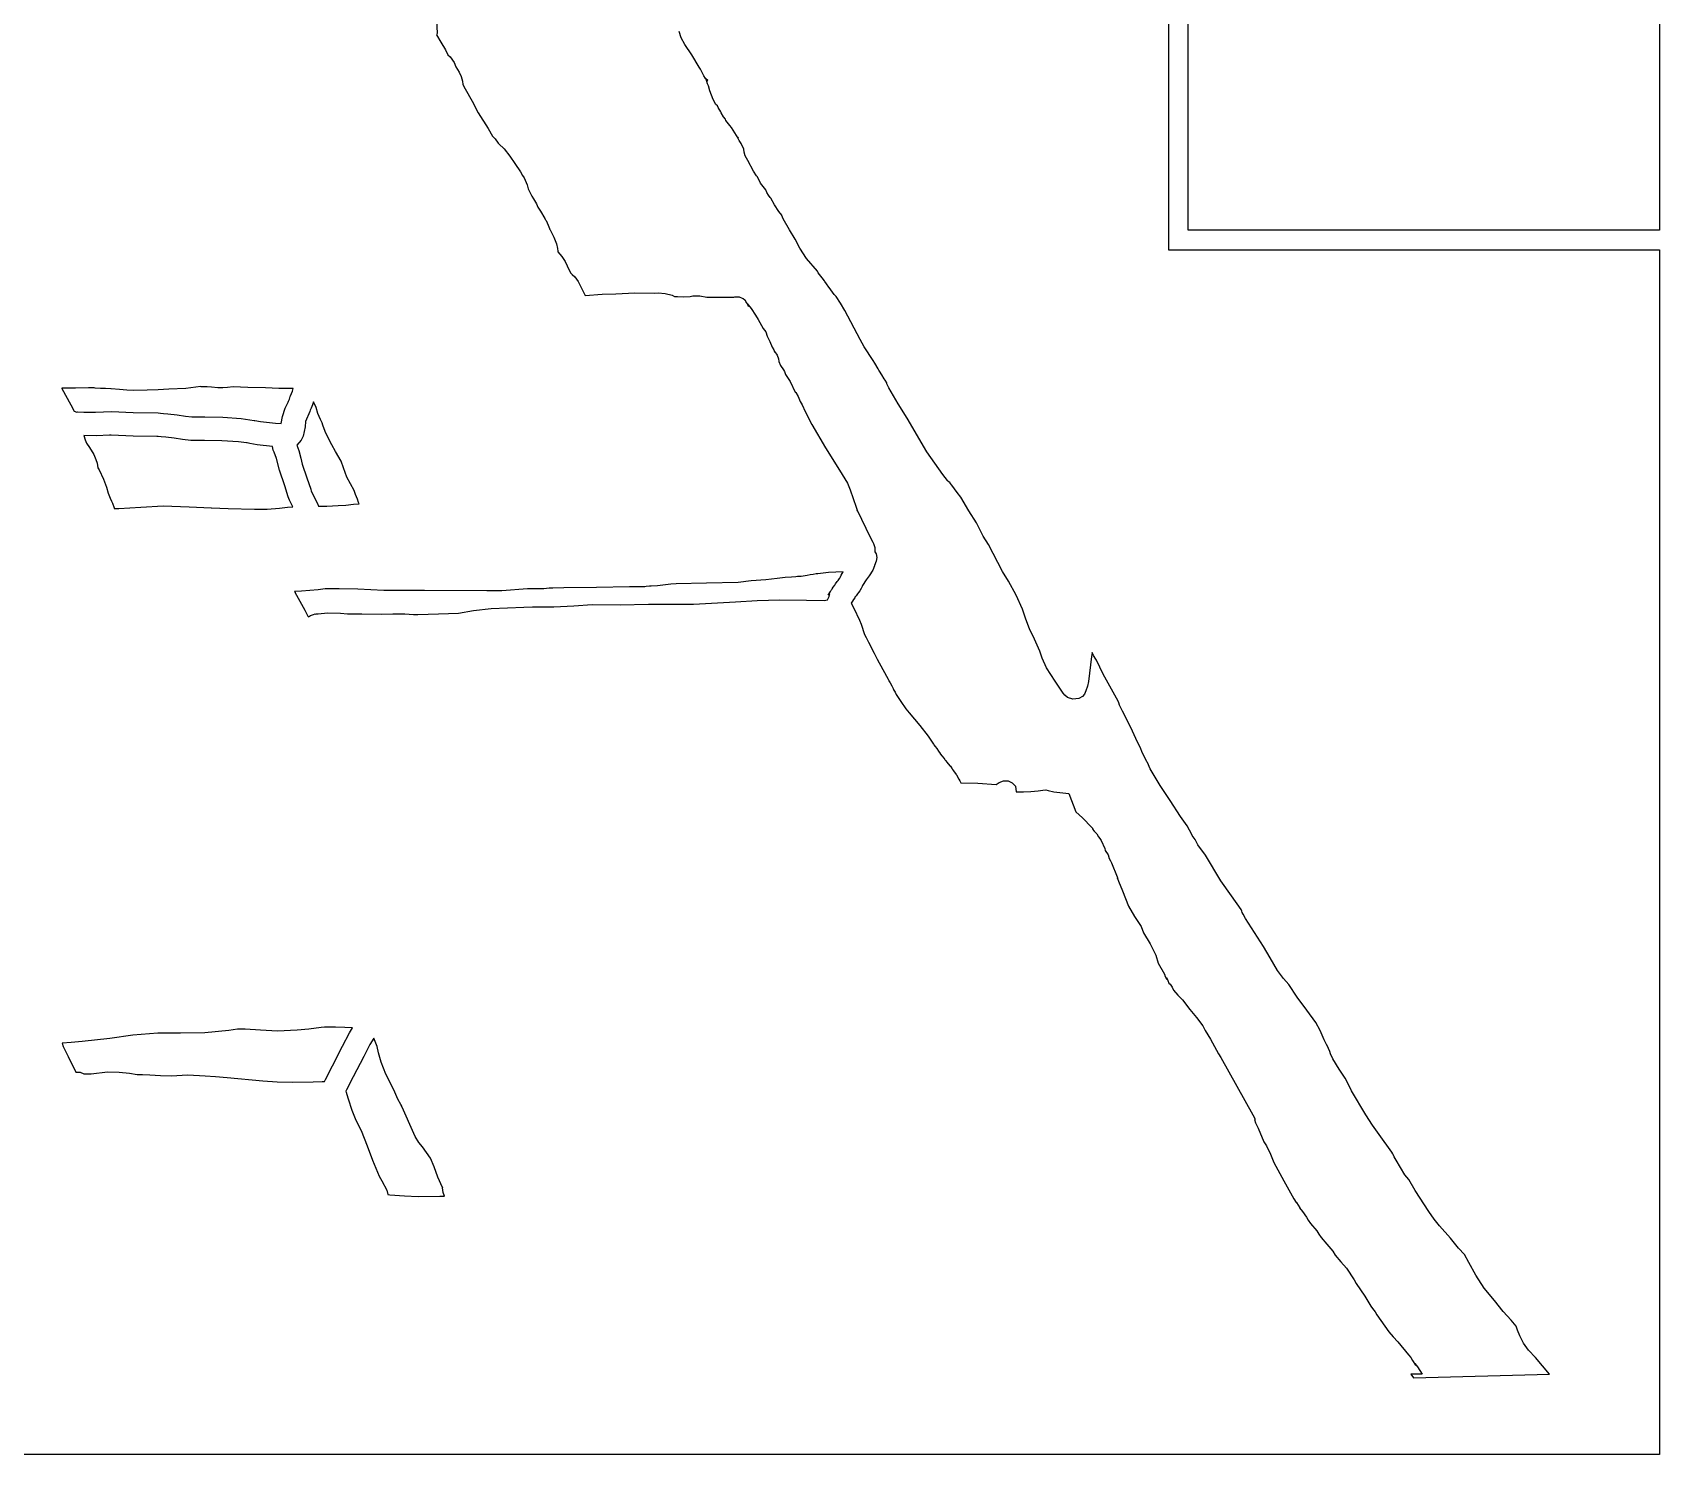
# Model space of a CAD drawing. Extents: x 2 to 598, y 382 to 3498.
# Drawn here: x 266.7 to 598, y 2682 to 2971.7 of the extents above; entities that cross this region are included whole.
import ezdxf

# ---------------------------------------------------------------- set-up
doc = ezdxf.new("R2010")
doc.units = 0

msp = doc.modelspace()

# ---------------------------------------------------------------- linework, layer by layer
at = {"layer": 'Calque 1'}
for p, q in [((498, 3077.42), (498, 2927.42)), ((502, 2931.42), (502, 3077.42)), ((598, 3077.42), (598, 2931.42)), ((348.9467, 2974.38882), (349.05057, 2971.48202)), ((349.05057, 2971.48202), (348.94567, 2971.20142)), ((348.94567, 2971.20142), (349.84432, 2969.70539)), ((349.84432, 2969.70539), (350.749905, 2968.173061)), ((398.79511, 2970.62297), (398.32899, 2971.90197)), ((399.48241, 2969.22358), (398.79511, 2970.62297)), ((400.91075, 2967.13223), (399.48241, 2969.22358)), ((350.749905, 2968.173061), (351.27989, 2967.16859)), ((351.27989, 2967.16859), (351.712306, 2966.716479)), ((351.712306, 2966.716479), (352.54958, 2965.55474)), ((352.54958, 2965.55474), (352.88496, 2964.73463)), ((402.46207, 2964.63523), (400.91075, 2967.13223)), ((352.88496, 2964.73463), (353.53712, 2963.58586)), ((353.53712, 2963.58586), (353.944329, 2962.746924)), ((353.944329, 2962.746924), (354.25232, 2961.78081)), ((402.72511, 2964.22181), (402.46207, 2964.63523)), ((403.38191, 2962.86066), (402.72511, 2964.22181)), ((403.731355, 2962.331859), (403.38191, 2962.86066)), ((404.20719, 2961.91291), (403.731355, 2962.331859)), ((403.83374, 2962.13608), (403.76704, 2962.26889)), ((403.76704, 2962.26889), (403.77004, 2962.26589)), ((403.77004, 2962.26589), (403.77, 2962.27)), ((403.77, 2962.27), (404.20719, 2961.91291)), ((403.969899, 2961.690741), (403.83374, 2962.13608)), ((354.25232, 2961.78081), (354.31692, 2961.1054)), ((354.31692, 2961.1054), (354.77943, 2960.2207)), ((354.77943, 2960.2207), (356.210133, 2957.718018)), ((404.132924, 2961.237224), (403.95725, 2961.91852)), ((403.95725, 2961.91852), (403.991672, 2961.639771)), ((403.991672, 2961.639771), (403.969899, 2961.690741)), ((404.34069, 2960.80954), (404.132924, 2961.237224)), ((404.60062, 2959.80754), (404.34069, 2960.80954)), ((405.30859, 2958.06552), (404.60062, 2959.80754)), ((356.210133, 2957.718018), (357.41441, 2955.35536)), ((405.841174, 2957.056598), (405.30859, 2958.06552)), ((406.1411, 2956.73331), (405.841174, 2957.056598)), ((406.27287, 2956.43307), (406.1411, 2956.73331)), ((406.86198, 2955.51374), (406.27287, 2956.43307)), ((406.914085, 2955.309478), (406.86198, 2955.51374)), ((357.41441, 2955.35536), (359.44426, 2952.154)), ((407.38547, 2954.53034), (406.914085, 2955.309478)), ((407.77201, 2954.04355), (407.38547, 2954.53034)), ((407.895, 2953.78), (407.77201, 2954.04355)), ((408.651844, 2952.753387), (407.89493, 2953.78099)), ((407.89493, 2953.78099), (407.895, 2953.78)), ((409.01527, 2952.37539), (408.651844, 2952.753387)), ((410.36403, 2950.14814), (409.01527, 2952.37539)), ((359.44426, 2952.154), (360.34601, 2950.54687)), ((360.34601, 2950.54687), (360.432909, 2950.481618)), ((360.432909, 2950.481618), (360.85244, 2950.01615)), ((360.85244, 2950.01615), (360.852, 2950.02)), ((360.852, 2950.02), (360.852, 2950.02)), ((360.852, 2950.02), (361.46799, 2949.1818)), ((361.46799, 2949.1818), (361.62612, 2949.02678)), ((361.62612, 2949.02678), (362.69892, 2947.99686)), ((410.57073, 2949.68253), (410.206909, 2950.347661)), ((410.206909, 2950.347661), (410.36403, 2950.14814)), ((411.00533, 2949.0836), (410.57073, 2949.68253)), ((411.55, 2947.94), (411.00533, 2949.0836)), ((362.69892, 2947.99686), (363.869437, 2946.517346)), ((363.869437, 2946.517346), (364.88586, 2945.00997)), ((411.55015, 2947.94363), (411.55, 2947.94)), ((411.59828, 2947.345363), (411.55015, 2947.94363)), ((411.830216, 2946.599868), (411.59828, 2947.345363)), ((412.32426, 2945.62904), (411.830216, 2946.599868)), ((413.503, 2943.47), (412.32426, 2945.62904)), ((364.88586, 2945.00997), (364.886, 2945.01)), ((364.886, 2945.01), (366.05699, 2943.34137)), ((366.05699, 2943.34137), (366.057, 2943.34)), ((366.057, 2943.34), (366.43114, 2942.53437)), ((366.43114, 2942.53437), (366.797093, 2942.062074)), ((414.074296, 2942.49987), (413.50238, 2943.47006)), ((413.50238, 2943.47006), (413.503, 2943.47)), ((414.34367, 2942.27479), (414.074296, 2942.49987)), ((414.95501, 2941.0299), (414.34367, 2942.27479)), ((366.797093, 2942.062074), (367.4285, 2940.6952)), ((367.4285, 2940.6952), (367.428, 2940.69)), ((367.428, 2940.69), (367.62953, 2939.83683)), ((367.62953, 2939.83683), (368.36489, 2938.3656)), ((415.9844, 2939.63619), (414.95501, 2941.0299)), ((416.22883, 2939.13028), (415.9844, 2939.63619)), ((416.54044, 2938.56028), (416.22883, 2939.13028)), ((368.36489, 2938.3656), (368.71525, 2937.8354)), ((368.71525, 2937.8354), (369.3085, 2936.78533)), ((369.3085, 2936.78533), (369.56533, 2936.13989)), ((369.56533, 2936.13989), (370.150555, 2935.264533)), ((416.91768, 2938.06729), (416.54044, 2938.56028)), ((417.00498, 2937.935), (416.91768, 2938.06729)), ((417.7455, 2936.59348), (417.00498, 2937.935)), ((418.67678, 2935.257822), (417.7455, 2936.59348)), ((370.150555, 2935.264533), (370.98385, 2933.83668)), ((370.98385, 2933.83668), (370.984, 2933.84)), ((370.984, 2933.84), (371.0662, 2933.60952)), ((371.0662, 2933.60952), (371.066, 2933.61)), ((371.066, 2933.61), (371.25358, 2933.36918)), ((371.25358, 2933.36918), (371.254, 2933.37)), ((371.254, 2933.37), (371.702559, 2932.457329)), ((371.702559, 2932.457329), (371.93871, 2931.77733)), ((419.27254, 2934.47526), (418.67678, 2935.257822)), ((419.257045, 2934.413846), (419.228169, 2934.526206)), ((419.228169, 2934.526206), (419.27254, 2934.47526)), ((419.56606, 2933.70993), (419.257045, 2934.413846)), ((420.842586, 2931.463659), (419.56606, 2933.70993)), ((371.93871, 2931.77733), (372.00901, 2931.56597)), ((372.00901, 2931.56597), (372.07721, 2931.47807)), ((372.07721, 2931.47807), (372.825816, 2930.020014)), ((372.825816, 2930.020014), (373.35672, 2928.62708)), ((421.97935, 2929.61974), (420.842586, 2931.463659)), ((422.956423, 2927.758645), (421.97935, 2929.61974)), ((598, 2931.42), (502, 2931.42)), ((373.35672, 2928.62708), (373.580019, 2927.71817)), ((373.580019, 2927.71817), (373.64197, 2927.13053)), ((373.64197, 2927.13053), (373.67917, 2926.98584)), ((373.67917, 2926.98584), (374.44604, 2926.08719)), ((374.44604, 2926.08719), (375.11417, 2925.065236)), ((424.30944, 2925.66133), (422.956423, 2927.758645)), ((426.55272, 2923.06562), (424.30944, 2925.66133)), ((498, 2927.42), (500, 2927.42)), ((500, 2927.42), (598, 2927.42)), ((598, 2927.42), (598, 2682)), ((375.11417, 2925.065236), (375.582744, 2924.13024)), ((375.582744, 2924.13024), (376.20563, 2922.70858)), ((376.20563, 2922.70858), (376.236013, 2922.703364)), ((376.236013, 2922.703364), (376.54049, 2922.39181)), ((376.54049, 2922.39181), (377.078336, 2921.915205)), ((426.669395, 2922.749364), (426.55272, 2923.06562)), ((427.45189, 2921.71118), (426.669395, 2922.749364)), ((377.078336, 2921.915205), (377.76781, 2920.99034)), ((377.76781, 2920.99034), (377.768, 2920.99)), ((377.768, 2920.99), (379.22527, 2918.08734)), ((427.95212, 2921.13602), (427.45189, 2921.71118)), ((428.04102, 2921.00167), (427.95212, 2921.13602)), ((428.36658, 2920.50402), (428.04102, 2921.00167)), ((428.83167, 2919.78985), (428.36658, 2920.50402)), ((428.87297, 2919.72885), (428.83167, 2919.78985)), ((429.93285, 2918.34908), (428.87297, 2919.72885)), ((379.22527, 2918.08734), (382.68708, 2918.40256)), ((382.68708, 2918.40256), (385.43574, 2918.48166)), ((385.43574, 2918.48166), (389.332344, 2918.667159)), ((389.332344, 2918.667159), (393.25129, 2918.61964)), ((393.25129, 2918.61964), (394.098445, 2918.640215)), ((394.098445, 2918.640215), (395.50645, 2918.53644)), ((395.50645, 2918.53644), (396.928165, 2918.156275)), ((396.928165, 2918.156275), (397.39522, 2917.93286)), ((397.39522, 2917.93286), (397.995884, 2917.904997)), ((397.995884, 2917.904997), (399.14395, 2917.84556)), ((399.14395, 2917.84556), (400.6312, 2917.93756)), ((400.6312, 2917.93756), (401.11747, 2918.03416)), ((401.11747, 2918.03416), (402.54219, 2918.07346)), ((402.54219, 2918.07346), (404.02272, 2917.79905)), ((404.02272, 2917.79905), (406.395396, 2917.809524)), ((406.395396, 2917.809524), (409.50869, 2917.79605)), ((409.50869, 2917.79605), (409.68749, 2917.86275)), ((409.68749, 2917.86275), (409.687, 2917.86)), ((409.687, 2917.86), (410.59651, 2917.814)), ((410.59651, 2917.814), (411.222099, 2917.603659)), ((411.222099, 2917.603659), (411.38664, 2917.47449)), ((411.38664, 2917.47449), (411.71324, 2917.25176)), ((411.71324, 2917.25176), (411.75714, 2917.17066)), ((411.75714, 2917.17066), (411.78664, 2917.14996)), ((411.78664, 2917.14996), (412.01866, 2916.71433)), ((412.01566, 2916.71733), (411.97686, 2916.77363)), ((411.97686, 2916.77363), (412.06316, 2916.63669)), ((412.01566, 2916.71633), (412.01566, 2916.71733)), ((412.01866, 2916.71433), (412.01566, 2916.71633)), ((412.06316, 2916.63669), (412.01976, 2916.71009)), ((412.01976, 2916.71009), (412.20476, 2916.43724)), ((412.20476, 2916.43724), (412.25486, 2916.26826)), ((412.29364, 2916.38556), (412.24554, 2916.47706)), ((412.24554, 2916.47706), (412.42279, 2916.24193)), ((412.25486, 2916.26826), (412.25538, 2916.26774)), ((412.25538, 2916.26774), (412.37889, 2916.03571)), ((412.44919, 2915.90807), (412.29364, 2916.38556)), ((412.37889, 2916.03571), (412.44919, 2915.90807)), ((412.42279, 2916.24193), (413.05014, 2915.4673)), ((429.94085, 2918.34308), (429.93285, 2918.34908)), ((430.31757, 2917.88781), (429.94085, 2918.34308)), ((431.218379, 2916.580667), (430.31757, 2917.88781)), ((432.06527, 2915.03321), (431.218379, 2916.580667)), ((413.05014, 2915.4673), (413.912737, 2914.132546)), ((413.912737, 2914.132546), (414.41337, 2913.23178)), ((414.41337, 2913.23178), (414.414, 2913.23)), ((414.414, 2913.23), (415.4961, 2911.40738)), ((435.22683, 2909.15966), (432.06527, 2915.03321)), ((415.4961, 2911.40738), (415.97721, 2910.69373)), ((415.97721, 2910.69373), (415.977, 2910.69)), ((415.977, 2910.69), (416.29274, 2909.80582)), ((416.29274, 2909.80582), (416.85395, 2908.75782)), ((436.02524, 2907.65123), (435.22683, 2909.15966)), ((416.85395, 2908.75782), (417.31904, 2907.5765)), ((417.31904, 2907.5765), (417.319, 2907.58)), ((417.319, 2907.58), (417.6213, 2907.05549)), ((417.6213, 2907.05549), (417.79184, 2906.66223)), ((417.79184, 2906.66223), (417.792, 2906.66)), ((417.792, 2906.66), (417.8122, 2906.6367)), ((417.8122, 2906.6367), (418.349394, 2905.929481)), ((418.349394, 2905.929481), (418.61835, 2905.22593)), ((437.90109, 2904.8483), (436.02524, 2907.65123)), ((418.61835, 2905.22593), (418.64315, 2904.69728)), ((418.64315, 2904.69728), (418.643, 2904.7)), ((418.643, 2904.7), (418.643, 2904.7)), ((418.643, 2904.7), (419.00783, 2903.85819)), ((419.00783, 2903.85819), (419.58402, 2902.99933)), ((419.58402, 2902.99933), (419.78918, 2902.62416)), ((419.78918, 2902.62416), (420.04291, 2902.01179)), ((438.22045, 2904.36151), (437.90109, 2904.8483)), ((438.86641, 2903.14349), (438.22045, 2904.36151)), ((438.99405, 2902.93731), (438.86641, 2903.14349)), ((439.16199, 2902.67479), (438.99405, 2902.93731)), ((439.64517, 2901.92186), (439.16199, 2902.67479)), ((272.63336, 2899.23786), (272.62936, 2899.23735)), ((272.62936, 2899.23735), (272.66446, 2899.17275)), ((275.38771, 2899.25546), (272.63336, 2899.23786)), ((272.66446, 2899.17275), (274.45402, 2895.82102)), ((278.08781, 2899.31226), (275.38771, 2899.25546)), ((279.24846, 2899.29316), (278.08781, 2899.31226)), ((279.40659, 2899.25646), (279.24846, 2899.29316)), ((280.48921, 2899.19136), (279.40659, 2899.25646)), ((281.50517, 2899.18046), (280.48921, 2899.19136)), ((282.64618, 2899.12566), (281.50517, 2899.18046)), ((300.9281, 2899.546), (297.89315, 2899.14293)), ((300.92823, 2899.54107), (300.9281, 2899.546)), ((301.503414, 2899.526216), (300.92823, 2899.54107)), ((302.22841, 2899.52247), (301.503414, 2899.526216)), ((303.12603, 2899.42067), (302.22841, 2899.52247)), ((304.38591, 2899.3075), (303.12603, 2899.42067)), ((305.39721, 2899.3364), (304.38591, 2899.3075)), ((306.377, 2899.37), (305.39721, 2899.3364)), ((307.54241, 2899.49434), (306.37659, 2899.37342)), ((306.37659, 2899.37342), (306.377, 2899.37)), ((310.53964, 2899.34965), (307.54241, 2899.49434)), ((314.10842, 2899.33055), (310.53964, 2899.34965)), ((316.80438, 2899.15485), (314.10842, 2899.33055)), ((319.7458, 2899.16515), (316.80438, 2899.15485)), ((319.5949, 2898.59619), (319.7458, 2899.16515)), ((420.04291, 2902.01179), (420.94363, 2900.59172)), ((420.94363, 2900.59172), (422.00145, 2898.4549)), ((440.13144, 2901.16274), (439.64517, 2901.92186)), ((440.331456, 2900.840571), (440.13144, 2901.16274)), ((440.63374, 2900.30542), (440.32988, 2900.85216)), ((440.32988, 2900.85216), (440.374177, 2900.772625)), ((440.374177, 2900.772625), (440.331456, 2900.840571)), ((440.67144, 2900.13489), (440.63374, 2900.30542)), ((441.08124, 2899.27241), (440.67144, 2900.13489)), ((442.957703, 2896.065011), (441.08124, 2899.27241)), ((282.65118, 2899.12566), (282.64618, 2899.12566)), ((284.37098, 2898.98717), (282.65118, 2899.12566)), ((285.89595, 2898.79804), (284.37098, 2898.98717)), ((287.2323, 2898.79204), (285.89595, 2898.79804)), ((290.03213, 2898.84894), (287.2323, 2898.79204)), ((292.2475, 2898.86904), (290.03213, 2898.84894)), ((294.45667, 2899.02304), (292.2475, 2898.86904)), ((297.89315, 2899.14293), (294.45667, 2899.02304)), ((318.125899, 2895.154939), (318.69887, 2896.38808)), ((318.69887, 2896.38808), (318.70487, 2896.40048)), ((318.70487, 2896.40048), (318.79427, 2896.60874)), ((318.79427, 2896.60874), (318.96997, 2897.02887)), ((318.96997, 2897.02887), (319.168066, 2897.507197)), ((319.168066, 2897.507197), (319.22835, 2897.65053)), ((319.228, 2897.65), (319.5949, 2898.59619)), ((319.22835, 2897.65053), (319.228, 2897.65)), ((323.695, 2895.86), (323.40923, 2895.17167)), ((323.69571, 2895.87026), (323.695, 2895.86)), ((323.9174, 2896.42423), (323.69571, 2895.87026)), ((323.91706, 2896.42029), (323.9174, 2896.42423)), ((324.46173, 2895.32165), (323.91706, 2896.42029)), ((422.00145, 2898.4549), (422.13122, 2898.343993)), ((422.13122, 2898.343993), (422.62105, 2897.53041)), ((422.62105, 2897.53041), (422.98382, 2896.51548)), ((422.98382, 2896.51548), (423.422749, 2895.828373)), ((444.80142, 2893.11775), (442.957703, 2896.065011)), ((274.45402, 2895.82102), (275.12219, 2894.572)), ((275.12219, 2894.572), (275.67152, 2894.35392)), ((275.67152, 2894.35392), (275.925726, 2894.40847)), ((275.925726, 2894.40847), (277.10502, 2894.36792)), ((277.10502, 2894.36792), (279.46405, 2894.31982)), ((279.46405, 2894.31982), (282.75377, 2894.46399)), ((282.75377, 2894.46399), (287.19536, 2894.25677)), ((287.19536, 2894.25677), (292.28704, 2894.19787)), ((292.28704, 2894.19787), (292.70768, 2894.16327)), ((292.70768, 2894.16327), (293.3123, 2894.10697)), ((293.3123, 2894.10697), (294.22439, 2894.02067)), ((294.22439, 2894.02067), (296.15554, 2893.8274)), ((296.15554, 2893.8274), (297.84329, 2893.51734)), ((297.84329, 2893.51734), (299.13262, 2893.38453)), ((299.13262, 2893.38453), (301.76191, 2893.39693)), ((301.76191, 2893.39693), (305.390167, 2893.329876)), ((305.390167, 2893.329876), (309.13304, 2893.06)), ((309.13304, 2893.06), (311.81918, 2892.66054)), ((311.81918, 2892.66054), (311.89618, 2892.63474)), ((311.89618, 2892.63474), (311.91738, 2892.63174)), ((311.91738, 2892.63174), (313.11058, 2892.43588)), ((317.32893, 2892.04209), (317.57698, 2893.48955)), ((317.57698, 2893.48955), (318.125899, 2895.154939)), ((323.12139, 2894.48541), (322.26873, 2892.42559)), ((323.23198, 2894.74638), (323.12139, 2894.48541)), ((323.40923, 2895.17167), (323.23198, 2894.74638)), ((324.78936, 2894.10209), (324.46173, 2895.32165)), ((325.296053, 2892.861527), (324.78936, 2894.10209)), ((325.67406, 2892.17145), (325.296053, 2892.861527)), ((423.422749, 2895.828373), (423.99409, 2894.49442)), ((423.99409, 2894.49442), (425.37747, 2891.80569)), ((448.8048, 2886.30008), (444.80142, 2893.11775)), ((277.10219, 2889.56416), (277.09419, 2889.56468)), ((277.09419, 2889.56468), (277.40011, 2888.73476)), ((279.7134, 2889.52646), (277.10219, 2889.56416)), ((282.3396, 2889.66702), (279.7134, 2889.52646)), ((282.66322, 2889.66536), (282.33921, 2889.66736)), ((282.33921, 2889.66736), (282.3396, 2889.66702)), ((287.13168, 2889.4571), (282.66322, 2889.66536)), ((291.96497, 2889.4075), (287.13168, 2889.4571)), ((292.27607, 2889.3832), (291.96497, 2889.4075)), ((292.86776, 2889.3279), (292.27607, 2889.3832)), ((293.80414, 2889.2395), (292.86776, 2889.3279)), ((295.49344, 2889.07362), (293.80414, 2889.2395)), ((313.11058, 2892.43588), (316.11815, 2892.10619)), ((316.11815, 2892.10619), (317.32893, 2892.04209)), ((321.76333, 2889.48882), (321.39695, 2888.63564)), ((322.168842, 2891.348353), (321.76333, 2889.48882)), ((322.26873, 2892.42559), (322.168842, 2891.348353)), ((325.81617, 2891.70482), (325.67406, 2892.17145)), ((326.27505, 2890.43461), (325.81617, 2891.70482)), ((326.923559, 2888.958561), (326.27505, 2890.43461)), ((425.37747, 2891.80569), (428.17627, 2887.09384)), ((277.40011, 2888.73476), (277.67296, 2888.06141)), ((277.67296, 2888.06141), (278.30299, 2887.118689)), ((278.30299, 2887.118689), (279.16486, 2885.69515)), ((297.20548, 2888.76046), (295.49344, 2889.07362)), ((298.89013, 2888.59096), (297.20548, 2888.76046)), ((301.72045, 2888.59696), (298.89013, 2888.59096)), ((305.218429, 2888.531124), (301.72045, 2888.59696)), ((308.58308, 2888.29155), (305.218429, 2888.531124)), ((310.235036, 2888.087009), (308.58308, 2888.29155)), ((310.37935, 2888.08226), (310.235036, 2888.087009)), ((310.94108, 2887.9324), (310.37935, 2888.08226)), ((312.40662, 2887.68745), (310.94108, 2887.9324)), ((315.57129, 2887.33605), (312.40662, 2887.68745)), ((315.690975, 2886.619261), (315.57129, 2887.33605)), ((315.90357, 2886.16507), (315.690975, 2886.619261)), ((316.364, 2884.93), (315.90357, 2886.16507)), ((321.39695, 2888.63564), (320.48279, 2887.63311)), ((320.48279, 2887.63311), (320.8807, 2886.56651)), ((320.8807, 2886.56651), (321.332781, 2884.973566)), ((327.61502, 2887.66372), (326.923559, 2888.958561)), ((328.35917, 2886.33202), (327.61502, 2887.66372)), ((329.50121, 2884.38072), (328.35917, 2886.33202)), ((428.17627, 2887.09384), (430.99676, 2882.53184)), ((452.03406, 2881.66108), (448.8048, 2886.30008)), ((279.16486, 2885.69515), (279.583655, 2884.727792)), ((279.583655, 2884.727792), (279.805165, 2883.944051)), ((279.805165, 2883.944051), (279.98548, 2883.01934)), ((279.98548, 2883.01934), (280.20976, 2882.57648)), ((316.3641, 2884.92989), (316.364, 2884.93)), ((316.94339, 2882.55536), (316.3641, 2884.92989)), ((321.332781, 2884.973566), (321.59383, 2883.76358)), ((321.59383, 2883.76358), (322.54158, 2880.9653)), ((330.02418, 2883.00457), (329.50121, 2884.38072)), ((330.68719, 2881.09099), (330.02418, 2883.00457)), ((280.20976, 2882.57648), (281.1203, 2880.70734)), ((281.1203, 2880.70734), (281.702586, 2879.097887)), ((318.0193, 2879.3447), (316.94339, 2882.55536)), ((318.75827, 2877.12882), (318.0193, 2879.3447)), ((322.54158, 2880.9653), (322.542, 2880.97)), ((322.542, 2880.97), (323.31663, 2878.65128)), ((332.16979, 2878.35524), (330.68719, 2881.09099)), ((430.99676, 2882.53184), (432.62974, 2879.85707)), ((432.62974, 2879.85707), (432.90311, 2879.22662)), ((453.00402, 2880.3976), (452.03406, 2881.66108)), ((453.060011, 2880.288254), (453.00402, 2880.3976)), ((453.53112, 2879.92321), (453.060011, 2880.288254)), ((453.54252, 2879.91621), (453.53112, 2879.92321)), ((453.90064, 2879.47282), (453.54252, 2879.91621)), ((454.9445, 2878.00005), (453.90064, 2879.47282)), ((281.702586, 2879.097887), (282.09078, 2877.81914)), ((282.09078, 2877.81914), (282.49024, 2876.84659)), ((282.49024, 2876.84659), (282.73725, 2876.19495)), ((282.73725, 2876.19495), (282.945488, 2875.77606)), ((318.99185, 2876.43325), (318.75827, 2877.12882)), ((319.65692, 2875.03437), (318.99185, 2876.43325)), ((323.31663, 2878.65128), (323.44634, 2878.2389)), ((323.44634, 2878.2389), (324.69071, 2875.70986)), ((332.46021, 2877.58526), (332.16979, 2878.35524)), ((332.81626, 2876.62563), (332.46021, 2877.58526)), ((333.07929, 2875.94299), (332.81626, 2876.62563)), ((432.90311, 2879.22662), (433.15116, 2878.54397)), ((433.15116, 2878.54397), (433.78109, 2876.73633)), ((433.78109, 2876.73633), (434.39862, 2874.969)), ((455.71087, 2877.04817), (454.9445, 2878.00005)), ((457.35263, 2874.27056), (455.71087, 2877.04817)), ((282.945488, 2875.77606), (283.26849, 2874.85809)), ((283.26849, 2874.85809), (283.30049, 2874.71391)), ((283.30049, 2874.71391), (284.23841, 2874.73561)), ((284.23841, 2874.73561), (288.72961, 2875.02345)), ((288.72961, 2875.02345), (293.27042, 2875.26633)), ((293.27042, 2875.26633), (298.55795, 2875.03637)), ((298.55795, 2875.03637), (303.08119, 2874.83018)), ((303.08119, 2874.83018), (303.09669, 2874.82818)), ((303.09669, 2874.82818), (306.52388, 2874.74398)), ((306.52388, 2874.74398), (311.84293, 2874.57913)), ((311.84293, 2874.57913), (314.424569, 2874.603432)), ((314.424569, 2874.603432), (316.94443, 2874.77085)), ((316.94443, 2874.77085), (318.61306, 2874.96257)), ((318.61306, 2874.96257), (319.65692, 2875.03437)), ((324.69071, 2875.70986), (324.88966, 2875.18431)), ((324.88966, 2875.18431), (326.60222, 2875.20341)), ((326.60222, 2875.20341), (328.8889, 2875.3419)), ((328.8889, 2875.3419), (330.48105, 2875.4298)), ((330.48105, 2875.4298), (332.02411, 2875.60912)), ((332.02411, 2875.60912), (333.16099, 2875.66032)), ((333.16099, 2875.66032), (333.07929, 2875.94299)), ((434.39862, 2874.969), (434.6136, 2874.37989)), ((434.6963, 2874.20263), (434.6048, 2874.36438)), ((434.6048, 2874.36438), (436.39384, 2870.70879)), ((434.6136, 2874.37989), (434.6963, 2874.20263)), ((458.94116, 2871.78389), (457.35263, 2874.27056)), ((436.39384, 2870.70879), (437.40308, 2868.62106)), ((460.2987, 2869.08173), (458.94116, 2871.78389)), ((437.40308, 2868.62106), (437.805441, 2867.84516)), ((437.805441, 2867.84516), (437.91933, 2867.61802)), ((437.91933, 2867.61802), (438.238099, 2866.798363)), ((438.238099, 2866.798363), (438.24024, 2865.9189)), ((461.33481, 2867.38571), (460.2987, 2869.08173)), ((464.19665, 2861.91627), (461.33481, 2867.38571)), ((438.156, 2863.07), (437.80873, 2862.16825)), ((438.15601, 2863.07567), (438.156, 2863.07)), ((438.44798, 2863.98259), (438.15601, 2863.07567)), ((438.24024, 2865.9189), (438.45728, 2865.51066)), ((438.59061, 2864.72104), (438.44798, 2863.98259)), ((438.45728, 2865.51066), (438.59061, 2864.72104)), ((397.75567, 2859.39125), (396.64617, 2859.30545)), ((403.90723, 2859.51011), (397.75567, 2859.39125)), ((410.3456, 2859.65945), (403.90723, 2859.51011)), ((412.98781, 2859.95608), (410.3456, 2859.65945)), ((415.9928, 2860.17208), (412.98781, 2859.95608)), ((418.30325, 2860.43977), (415.9928, 2860.17208)), ((419.94656, 2860.66818), (418.30325, 2860.43977)), ((421.24416, 2860.71518), (419.94656, 2860.66818)), ((422.10405, 2860.78448), (421.24416, 2860.71518)), ((422.46837, 2860.85578), (422.10405, 2860.78448)), ((422.48907, 2860.86278), (422.46837, 2860.85578)), ((423.18515, 2860.89738), (422.48907, 2860.86278)), ((424.45484, 2861.0705), (423.18515, 2860.89738)), ((425.06669, 2861.21933), (424.45484, 2861.0705)), ((425.65632, 2861.27203), (425.06669, 2861.21933)), ((426.23303, 2861.37952), (425.65632, 2861.27203)), ((426.60768, 2861.41052), (426.23303, 2861.37952)), ((428.76001, 2861.65805), (426.60768, 2861.41052)), ((431.7469, 2861.80791), (428.76001, 2861.65805)), ((430.03867, 2859.11718), (430.21954, 2859.40088)), ((430.21954, 2859.40088), (430.53218, 2859.81998)), ((430.53218, 2859.81998), (430.60758, 2859.88558)), ((430.60758, 2859.88558), (430.73419, 2860.07781)), ((430.73419, 2860.07781), (430.735, 2860.08)), ((430.735, 2860.08), (431.00837, 2860.4376)), ((431.00837, 2860.4376), (431.02797, 2860.4583)), ((431.02797, 2860.4583), (431.05487, 2860.5002)), ((431.05487, 2860.5002), (431.14377, 2860.64231)), ((431.14377, 2860.64231), (431.35409, 2861.14926)), ((431.35409, 2861.14926), (431.74683, 2861.80606)), ((431.74683, 2861.80606), (431.7469, 2861.80791)), ((436.469, 2860.21), (435.67422, 2859.04728)), ((436.46903, 2860.21301), (436.469, 2860.21)), ((437.066764, 2860.99478), (436.46903, 2860.21301)), ((437.809, 2862.17), (437.066764, 2860.99478)), ((437.80873, 2862.16825), (437.809, 2862.17)), ((465.43585, 2859.88952), (464.19665, 2861.91627)), ((466.957854, 2857.068393), (465.43585, 2859.88952)), ((320.02084, 2857.84122), (319.99914, 2857.84222)), ((319.99914, 2857.84222), (320.14539, 2857.59883)), ((321.44917, 2857.84822), (320.02084, 2857.84122)), ((320.14539, 2857.59883), (320.10459, 2857.68043)), ((320.10459, 2857.68043), (321.09058, 2855.82679)), ((324.87015, 2858.15208), (321.44917, 2857.84822)), ((326.27368, 2858.32416), (324.87015, 2858.15208)), ((327.66585, 2858.35566), (326.27368, 2858.32416)), ((329.09728, 2858.32776), (327.66585, 2858.35566)), ((332.93374, 2858.28176), (329.09728, 2858.32776)), ((338.22799, 2858.00736), (332.93374, 2858.28176)), ((346.46263, 2858.00636), (338.22799, 2858.00736)), ((359.21693, 2857.97846), (346.46263, 2858.00636)), ((362.24052, 2857.95156), (359.21693, 2857.97846)), ((367.44796, 2858.3474), (362.24052, 2857.95156)), ((370.80176, 2858.3794), (367.44796, 2858.3474)), ((371.9097, 2858.50032), (370.80176, 2858.3794)), ((372.02235, 2858.50232), (371.9097, 2858.50032)), ((372.64299, 2858.51262), (372.02235, 2858.50232)), ((374.84492, 2858.54412), (372.64299, 2858.51262)), ((381.51118, 2858.63662), (374.84492, 2858.54412)), ((388.2193, 2858.73272), (381.51118, 2858.63662)), ((390.47756, 2858.76942), (388.2193, 2858.73272)), ((391.14573, 2858.78232), (390.47756, 2858.76942)), ((391.35141, 2858.78832), (391.14573, 2858.78232)), ((391.61237, 2858.80432), (391.35141, 2858.78832)), ((392.31827, 2858.87922), (391.61237, 2858.80432)), ((392.62781, 2858.88322), (392.31827, 2858.87922)), ((393.93988, 2858.94682), (392.62781, 2858.88322)), ((396.64617, 2859.30545), (393.93988, 2858.94682)), ((414.276591, 2855.96779), (418.83135, 2856.13557)), ((418.83135, 2856.13557), (424.29924, 2856.06887)), ((427.86336, 2856.01207), (428.57288, 2856.11127)), ((428.57288, 2856.11127), (428.9403, 2856.82131)), ((428.7225, 2857.08379), (429.17157, 2857.8238)), ((429.0155, 2857.34117), (428.7225, 2857.08279)), ((428.7225, 2857.08279), (428.7225, 2857.08379)), ((428.9403, 2856.82131), (429.0095, 2857.32567)), ((429.0095, 2857.32567), (429.0155, 2857.34117)), ((429.17157, 2857.8238), (429.30903, 2858.05324)), ((429.30903, 2858.05324), (429.36533, 2858.14424)), ((429.36533, 2858.14424), (429.42113, 2858.22894)), ((429.42113, 2858.22894), (429.52033, 2858.34677)), ((429.52033, 2858.34677), (429.72549, 2858.68318)), ((429.725, 2858.68), (430.03867, 2859.11718)), ((429.72549, 2858.68318), (429.725, 2858.68)), ((433.803, 2856.08), (433.6428, 2855.81594)), ((433.851, 2856.15), (433.8029, 2856.0859)), ((433.8029, 2856.0859), (433.803, 2856.08)), ((433.85127, 2856.15052), (433.851, 2856.15)), ((434.105, 2856.52), (433.85127, 2856.15052)), ((434.1052, 2856.51841), (434.105, 2856.52)), ((434.161, 2856.66), (434.1052, 2856.51841)), ((434.425, 2856.95), (434.16041, 2856.65544)), ((434.16041, 2856.65544), (434.161, 2856.66)), ((434.42538, 2856.95203), (434.425, 2856.95)), ((434.66986, 2857.303085), (434.42538, 2856.95203)), ((434.645, 2857.29), (434.66986, 2857.303085)), ((434.64534, 2857.29566), (434.645, 2857.29)), ((434.67424, 2857.34006), (434.64534, 2857.29566)), ((434.913, 2857.63), (434.64584, 2857.31116)), ((434.64584, 2857.31116), (434.67424, 2857.34006)), ((435.123, 2857.95), (434.91267, 2857.62754)), ((434.91267, 2857.62754), (434.913, 2857.63)), ((435.408, 2858.41), (435.12275, 2857.95111)), ((435.12275, 2857.95111), (435.123, 2857.95)), ((435.4086, 2858.40929), (435.408, 2858.41)), ((435.497, 2858.57), (435.4086, 2858.40929)), ((435.607, 2858.82), (435.49693, 2858.5704)), ((435.49693, 2858.5704), (435.497, 2858.57)), ((435.60702, 2858.82093), (435.607, 2858.82)), ((435.67422, 2859.04728), (435.60702, 2858.82093)), ((468.29511, 2854.23354), (466.957854, 2857.068393)), ((321.09058, 2855.82679), (322.11739, 2854.00106)), ((322.11739, 2854.00106), (322.76541, 2852.80217)), ((322.76541, 2852.80217), (322.83721, 2852.68487)), ((322.83721, 2852.68487), (323.26354, 2852.91276)), ((323.26354, 2852.91276), (323.87953, 2853.14479)), ((323.87953, 2853.14479), (324.231861, 2853.229446)), ((324.22576, 2853.21349), (324.42316, 2853.24189)), ((324.231861, 2853.229446), (324.22576, 2853.21349)), ((324.42316, 2853.24189), (324.86241, 2853.29459)), ((324.86241, 2853.29459), (326.71966, 2853.47804)), ((326.71966, 2853.47804), (329.39392, 2853.40624)), ((329.39392, 2853.40624), (330.84396, 2853.25896)), ((330.84396, 2853.25896), (333.70011, 2853.25396)), ((333.70011, 2853.25396), (337.74896, 2853.22556)), ((337.74896, 2853.22556), (340.04701, 2853.25396)), ((340.04701, 2853.25396), (342.49286, 2853.27106)), ((342.49286, 2853.27106), (344.24779, 2853.14031)), ((344.24779, 2853.14031), (344.309366, 2853.138875)), ((344.309366, 2853.138875), (345.11285, 2853.14083)), ((345.11285, 2853.14083), (349.33069, 2853.29069)), ((349.33069, 2853.29069), (353.4493, 2853.42867)), ((353.4493, 2853.42867), (356.46875, 2853.95784)), ((356.46875, 2853.95784), (360.06543, 2854.36246)), ((360.06543, 2854.36246), (366.75029, 2854.60379)), ((366.75029, 2854.60379), (368.52176, 2854.68029)), ((368.52176, 2854.68029), (371.24149, 2854.71799)), ((371.24149, 2854.71799), (371.59599, 2854.70199)), ((371.59599, 2854.70199), (371.75412, 2854.66689)), ((371.75412, 2854.66689), (372.80832, 2854.68029)), ((372.80832, 2854.68029), (376.93262, 2854.89992)), ((376.93262, 2854.89992), (380.64144, 2855.19034)), ((380.64144, 2855.19034), (386.36253, 2855.10614)), ((386.36253, 2855.10614), (392.14203, 2855.21931)), ((392.14203, 2855.21931), (401.27118, 2855.21831)), ((401.27118, 2855.21831), (409.84637, 2855.68754)), ((409.84637, 2855.68754), (414.276591, 2855.96779)), ((424.29924, 2856.06887), (427.86336, 2856.01207)), ((433.643, 2855.82), (433.37687, 2855.44741)), ((433.37687, 2855.44741), (433.37987, 2855.44241)), ((433.37987, 2855.44241), (433.38, 2855.44)), ((433.38, 2855.44), (433.91434, 2854.44419)), ((433.6428, 2855.81594), (433.643, 2855.82)), ((433.91434, 2854.44419), (435.10444, 2851.97664)), ((468.865715, 2852.409716), (468.29511, 2854.23354)), ((435.10444, 2851.97664), (435.104, 2851.98)), ((435.104, 2851.98), (435.42078, 2851.15989)), ((435.42078, 2851.15989), (435.421, 2851.16)), ((435.421, 2851.16), (436.11657, 2849.07796)), ((469.75807, 2849.99349), (468.865715, 2852.409716)), ((470.47534, 2848.69693), (469.75807, 2849.99349)), ((436.11657, 2849.07796), (436.117, 2849.07)), ((436.117, 2849.07), (436.42964, 2848.43232)), ((436.42964, 2848.43232), (436.88439, 2847.45822)), ((436.88439, 2847.45822), (436.88439, 2847.45722)), ((436.88439, 2847.45722), (438.05745, 2845.25064)), ((471.79722, 2845.64802), (470.47534, 2848.69693)), ((438.05745, 2845.25064), (438.67395, 2844.03056)), ((438.67395, 2844.03056), (438.674, 2844.03)), ((438.674, 2844.03), (440.60514, 2840.56406)), ((472.314885, 2844.21373), (471.79722, 2845.64802)), ((473.18628, 2842.29473), (472.314885, 2844.21373)), ((482.34681, 2844.53893), (481.68741, 2839.49997)), ((482.4698, 2845.37609), (482.34681, 2844.53893)), ((482.71888, 2844.77406), (482.4698, 2845.37609)), ((483.183321, 2843.996329), (482.71888, 2844.77406)), ((483.32194, 2843.85009), (483.183321, 2843.996329)), ((484.69757, 2840.95931), (483.32194, 2843.85009)), ((440.60514, 2840.56406), (440.92554, 2839.94963)), ((440.92554, 2839.94963), (441.09814, 2839.52123)), ((441.098, 2839.52), (441.060796, 2839.631469)), ((441.060796, 2839.631469), (441.30884, 2839.19909)), ((441.09814, 2839.52123), (441.098, 2839.52)), ((474.929678, 2839.561284), (473.18628, 2842.29473)), ((476.56902, 2837.09867), (474.929678, 2839.561284)), ((487.44985, 2836.06348), (484.69757, 2840.95931)), ((441.30884, 2839.19909), (441.69434, 2838.56502)), ((441.69434, 2838.56502), (441.97443, 2837.93146)), ((441.97443, 2837.93146), (441.974, 2837.94)), ((441.974, 2837.94), (442.33832, 2837.32556)), ((442.33832, 2837.32556), (442.5812, 2836.86099)), ((442.5812, 2836.86099), (443.52894, 2835.39803)), ((476.874481, 2836.675938), (476.56902, 2837.09867)), ((477.47698, 2836.19175), (476.874481, 2836.675938)), ((478.558218, 2835.883779), (477.47698, 2836.19175)), ((480.497986, 2836.45135), (479.72784, 2836.02473)), ((480.90658, 2836.87377), (480.497986, 2836.45135)), ((481.19856, 2837.57037), (480.90658, 2836.87377)), ((481.507912, 2838.536336), (481.19856, 2837.57037)), ((481.68741, 2839.49997), (481.507912, 2838.536336)), ((443.52894, 2835.39803), (444.51596, 2833.88753)), ((444.51596, 2833.88753), (445.17225, 2833.07828)), ((445.17225, 2833.07828), (447.34576, 2830.49652)), ((479.728, 2836.03), (478.558218, 2835.883779)), ((479.72784, 2836.02473), (479.728, 2836.03)), ((487.88187, 2835.16586), (487.44985, 2836.06348)), ((487.88187, 2835.16086), (487.88187, 2835.16586)), ((488.05085, 2834.65391), (487.88187, 2835.16086)), ((488.62084, 2833.40437), (488.05085, 2834.65391)), ((490.321, 2830.11), (488.62084, 2833.40437)), ((447.34576, 2830.49652), (449.09708, 2828.3504)), ((490.32118, 2830.11671), (490.321, 2830.11)), ((491.672, 2827.12), (490.32118, 2830.11671)), ((449.09708, 2828.3504), (449.49344, 2827.72201)), ((449.49344, 2827.72201), (450.17143, 2826.70864)), ((450.17143, 2826.70864), (450.25053, 2826.57325)), ((450.25053, 2826.57325), (450.251, 2826.57)), ((450.251, 2826.57), (450.51661, 2826.24547)), ((491.67205, 2827.11761), (491.672, 2827.12)), ((492.26633, 2826.10424), (491.67205, 2827.11761)), ((450.51661, 2826.24547), (450.8153, 2825.82948)), ((450.8153, 2825.82948), (451.17704, 2825.3091)), ((451.17704, 2825.3091), (451.177, 2825.31)), ((451.177, 2825.31), (451.51703, 2824.77515)), ((451.51703, 2824.77515), (451.517, 2824.77)), ((451.517, 2824.77), (451.90767, 2824.23308)), ((451.90767, 2824.23308), (452.25649, 2823.84964)), ((452.25649, 2823.84964), (452.256, 2823.85)), ((452.256, 2823.85), (452.256, 2823.85)), ((452.256, 2823.85), (452.4472, 2823.60092)), ((452.4472, 2823.60092), (452.55314, 2823.44951)), ((452.55314, 2823.44951), (452.60374, 2823.37351)), ((452.60374, 2823.37351), (452.94377, 2822.97612)), ((452.94377, 2822.97612), (452.944, 2822.98)), ((452.944, 2822.98), (453.08766, 2822.795)), ((492.71539, 2824.86607), (492.26633, 2826.10424)), ((493.30657, 2823.71523), (492.71539, 2824.86607)), ((493.620129, 2823.133329), (493.30657, 2823.71523)), ((493.72722, 2822.94112), (493.620129, 2823.133329)), ((494.27137, 2821.70295), (493.72722, 2822.94112)), ((453.08766, 2822.795), (453.13986, 2822.7201)), ((453.13986, 2822.7201), (453.14, 2822.71)), ((453.14, 2822.71), (453.55496, 2822.20253)), ((453.55496, 2822.20253), (453.597074, 2822.207243)), ((453.597074, 2822.207243), (453.97767, 2821.66768)), ((453.97767, 2821.66768), (453.978, 2821.67)), ((453.978, 2821.67), (454.0286, 2821.56768)), ((454.0286, 2821.56768), (454.0741, 2821.51338)), ((454.0741, 2821.51338), (454.074, 2821.51)), ((454.074, 2821.51), (454.21146, 2821.31001)), ((454.21146, 2821.31001), (454.21946, 2821.29451)), ((454.21946, 2821.29451), (454.75431, 2820.52866)), ((454.75431, 2820.52866), (454.754, 2820.53)), ((454.754, 2820.53), (454.764, 2820.514)), ((454.764, 2820.514), (454.8332, 2820.4365)), ((454.8332, 2820.4365), (455.341342, 2819.586568)), ((496.301204, 2818.302794), (494.27137, 2821.70295)), ((455.341342, 2819.586568), (455.50396, 2819.20867)), ((455.50396, 2819.20867), (455.70602, 2818.80094)), ((455.70602, 2818.80094), (459.16937, 2818.75904)), ((459.16937, 2818.75904), (462.90403, 2818.50375)), ((462.90403, 2818.50375), (463.52001, 2818.92337)), ((463.52, 2818.93), (464.413024, 2819.262547)), ((463.52001, 2818.92337), (463.52, 2818.93)), ((464.413024, 2819.262547), (465.332341, 2819.228073)), ((465.332341, 2819.228073), (466.171666, 2818.851422)), ((466.171666, 2818.851422), (466.82471, 2818.15744)), ((466.82471, 2818.15744), (467.01333, 2816.99575)), ((467.01333, 2816.99575), (468.45872, 2816.99575)), ((468.45872, 2816.99575), (469.979952, 2817.077335)), ((469.979952, 2817.077335), (471.48644, 2817.22468)), ((471.48644, 2817.22468), (472.44142, 2817.34974)), ((472.44142, 2817.34974), (473.02183, 2817.373065)), ((473.02183, 2817.373065), (473.517976, 2817.238689)), ((473.517976, 2817.238689), (474.63147, 2816.96578)), ((474.63147, 2816.96578), (477.69226, 2816.68518)), ((477.69226, 2816.68518), (479.16504, 2812.90091)), ((498.36673, 2815.21343), (496.301204, 2818.302794)), ((500.46789, 2811.94799), (498.36673, 2815.21343)), ((479.16504, 2812.90091), (479.794519, 2812.309816)), ((479.794519, 2812.309816), (480.51276, 2811.71546)), ((480.51276, 2811.71546), (482.3664, 2809.74969)), ((482.3664, 2809.74969), (482.638054, 2809.438325)), ((501.82492, 2810.06232), (500.46789, 2811.94799)), ((502.74631, 2808.30274), (501.82492, 2810.06232)), ((482.593932, 2809.453296), (482.562392, 2809.421515)), ((482.562392, 2809.421515), (482.87179, 2808.96989)), ((482.638054, 2809.438325), (482.593932, 2809.453296)), ((482.87179, 2808.96989), (483.04026, 2808.87639)), ((483.04026, 2808.87639), (483.40509, 2808.43921)), ((483.40509, 2808.43921), (483.74202, 2807.81548)), ((483.74202, 2807.81548), (484.054786, 2807.471781)), ((484.054786, 2807.471781), (484.33165, 2807.06668)), ((484.33165, 2807.06668), (485.06184, 2805.44404)), ((502.84401, 2808.12445), (502.74631, 2808.30274)), ((503.46774, 2807.25732), (502.84401, 2808.12445)), ((503.99277, 2806.19951), (503.46774, 2807.25732)), ((485.06184, 2805.44404), (485.14604, 2805.0389)), ((485.14604, 2805.0389), (485.70776, 2804.13405)), ((485.70776, 2804.13405), (485.90413, 2803.44727)), ((485.90413, 2803.44727), (486.181246, 2802.973701)), ((505.55392, 2804.11488), (503.99277, 2806.19951)), ((508.65709, 2798.88212), (505.55392, 2804.11488)), ((486.181246, 2802.973701), (486.40953, 2802.54241)), ((486.40953, 2802.54241), (487.53298, 2799.70331)), ((487.53298, 2799.70331), (487.692589, 2799.233218)), ((487.636747, 2799.278886), (487.599172, 2799.310554)), ((487.599172, 2799.310554), (487.81358, 2798.79846)), ((487.692589, 2799.233218), (487.636747, 2799.278886)), ((487.81358, 2798.79846), (488.6559, 2796.80168)), ((488.6559, 2796.80168), (489.86358, 2793.68197)), ((510.837008, 2795.817082), (508.65709, 2798.88212)), ((489.86358, 2793.68197), (491.092489, 2791.604851)), ((512.80877, 2793.05044), (510.837008, 2795.817082)), ((491.092489, 2791.604851), (492.41898, 2789.59437)), ((512.92298, 2792.65822), (512.80877, 2793.05044)), ((513.02736, 2792.41999), (512.92298, 2792.65822)), ((513.19531, 2792.10166), (513.02736, 2792.41999)), ((513.71776, 2791.21283), (513.19531, 2792.10166)), ((517.38214, 2785.51705), (513.71776, 2791.21283)), ((492.41898, 2789.59437), (492.95228, 2788.28437)), ((492.95228, 2788.28437), (494.260911, 2786.035145)), ((494.260911, 2786.035145), (495.42345, 2783.69757)), ((495.42345, 2783.69757), (495.92885, 2782.07545)), ((518.695751, 2783.173582), (517.38214, 2785.51705)), ((495.92885, 2782.07545), (497.19233, 2779.86008)), ((520.20677, 2780.58815), (518.695751, 2783.173582)), ((521.429155, 2778.990887), (520.20677, 2780.58815)), ((497.19233, 2779.86008), (497.3608, 2779.3924)), ((497.3608, 2779.3924), (497.699315, 2778.781462)), ((497.638535, 2778.994493), (497.572213, 2779.195767)), ((497.572213, 2779.195767), (497.8941, 2778.54956)), ((497.699315, 2778.781462), (497.638535, 2778.994493)), ((497.8941, 2778.54956), (498.09099, 2778.05037)), ((498.09099, 2778.05037), (498.37159, 2777.83229)), ((498.37159, 2777.83229), (498.731534, 2777.232733)), ((498.731534, 2777.232733), (499.04545, 2776.61531)), ((499.04545, 2776.61531), (499.924279, 2775.590619)), ((522.48828, 2777.75577), (521.429155, 2778.990887)), ((524.18327, 2775.18383), (522.48828, 2777.75577)), ((499.924279, 2775.590619), (500.87066, 2774.61854)), ((500.87066, 2774.61854), (502.38685, 2772.68429)), ((526.193173, 2772.509094), (524.18327, 2775.18383)), ((502.38685, 2772.68429), (503.739357, 2771.022641)), ((503.739357, 2771.022641), (505.02648, 2769.31447)), ((528.00164, 2769.99707), (526.193173, 2772.509094)), ((528.89911, 2768.371054), (528.00164, 2769.99707)), ((282.43682, 2766.74344), (276.80615, 2766.11661)), ((287.06237, 2767.45089), (282.43682, 2766.74344)), ((292.17731, 2767.82813), (287.06237, 2767.45089)), ((296.816021, 2767.803576), (292.17731, 2767.82813)), ((301.73383, 2767.90773), (296.816021, 2767.803576)), ((306.64102, 2768.40899), (301.73383, 2767.90773)), ((308.380966, 2768.625876), (306.64102, 2768.40899)), ((309.9447, 2768.66376), (308.380966, 2768.625876)), ((313.077733, 2768.44589), (309.9447, 2768.66376)), ((316.55566, 2768.24569), (313.077733, 2768.44589)), ((320.56214, 2768.47255), (316.55566, 2768.24569)), ((322.96923, 2768.65239), (320.56214, 2768.47255)), ((325.43264, 2769.00896), (322.96923, 2768.65239)), ((326.09617, 2769.02086), (325.43264, 2769.00896)), ((327.83921, 2769.06016), (326.09617, 2769.02086)), ((327.83872, 2769.05282), (327.83921, 2769.06016)), ((328.38184, 2769.04982), (327.83872, 2769.05282)), ((330.23961, 2768.98832), (328.38184, 2769.04982)), ((329.81793, 2765.21383), (331.21009, 2767.89016)), ((331.86277, 2768.94952), (330.23961, 2768.98832)), ((331.21009, 2767.89016), (331.86277, 2768.94952)), ((336.20511, 2766.81533), (335.37209, 2765.50843)), ((336.20485, 2766.80947), (336.20511, 2766.81533)), ((336.86838, 2765.11242), (336.20485, 2766.80947)), ((505.02648, 2769.31447), (505.50397, 2768.34708)), ((505.50397, 2768.34708), (506.599, 2766.63143)), ((506.599, 2766.63143), (508.19941, 2763.60474)), ((529.74624, 2766.49495), (528.89911, 2768.371054)), ((274.54686, 2765.94556), (272.73405, 2765.79104)), ((272.73405, 2765.79104), (272.93042, 2765.11305)), ((272.93042, 2765.11305), (273.93449, 2763.0677)), ((276.80615, 2766.11661), (274.54686, 2765.94556)), ((327.75036, 2761.17739), (329.81793, 2765.21383)), ((335.37209, 2765.50843), (334.11015, 2763.07447)), ((337.1526, 2763.82102), (336.86838, 2765.11242)), ((337.65903, 2761.92657), (337.1526, 2763.82102)), ((508.19941, 2763.60474), (508.6769, 2762.88747)), ((530.17722, 2765.54721), (529.74624, 2766.49495)), ((530.50847, 2764.92296), (530.17722, 2765.54721)), ((530.62991, 2764.68421), (530.50847, 2764.92296)), ((530.8764, 2764.09717), (530.62991, 2764.68421)), ((531.03121, 2763.60463), (530.8764, 2764.09717)), ((531.46913, 2762.62129), (531.03121, 2763.60463)), ((273.93449, 2763.0677), (273.934, 2763.06)), ((273.934, 2763.06), (275.5091, 2759.91859)), ((326.30083, 2758.38118), (327.75036, 2761.17739)), ((334.11015, 2763.07447), (331.99968, 2758.95483)), ((338.61556, 2759.45436), (337.65903, 2761.92657)), ((508.6769, 2762.88747), (515.16333, 2751.18737)), ((532.794027, 2760.481058), (531.46913, 2762.62129)), ((533.96975, 2758.66649), (532.794027, 2760.481058)), ((275.5091, 2759.91859), (276.350984, 2759.893224)), ((276.350984, 2759.893224), (277.13226, 2759.57856)), ((277.13226, 2759.57856), (278.60142, 2759.55896)), ((278.60142, 2759.55896), (281.96555, 2759.92741)), ((281.96555, 2759.92741), (284.300173, 2759.897371)), ((284.300173, 2759.897371), (286.39784, 2759.66748)), ((286.39784, 2759.66748), (287.95072, 2759.42977)), ((287.95072, 2759.42977), (289.08605, 2759.39407)), ((289.08605, 2759.39407), (290.55314, 2759.34967)), ((290.55314, 2759.34967), (292.71199, 2759.180492)), ((292.71199, 2759.180492), (294.87639, 2759.14555)), ((294.87639, 2759.14555), (298.31546, 2759.33003)), ((298.31546, 2759.33003), (301.8584, 2759.11609)), ((301.8584, 2759.11609), (303.91512, 2758.9869)), ((303.91512, 2758.9869), (306.29017, 2758.83084)), ((306.29017, 2758.83084), (313.57396, 2758.1053)), ((313.57396, 2758.1053), (316.459782, 2757.933661)), ((316.459782, 2757.933661), (319.52037, 2757.86811)), ((319.52037, 2757.86811), (323.79608, 2757.89031)), ((323.79608, 2757.89031), (325.6709, 2758.01588)), ((325.6709, 2758.01588), (325.89776, 2757.98848)), ((325.89776, 2757.98848), (325.99546, 2757.98948)), ((325.99546, 2757.98948), (326.09516, 2757.97448)), ((326.09516, 2757.97448), (326.30083, 2758.38118)), ((331.99968, 2758.95483), (330.61941, 2756.29711)), ((340.24078, 2756.26283), (338.61556, 2759.45436)), ((534.53044, 2757.66294), (533.96975, 2758.66649)), ((535.27717, 2756.11523), (534.53044, 2757.66294)), ((330.61941, 2756.29711), (330.46541, 2755.9917)), ((330.46541, 2755.9917), (330.46741, 2755.99119)), ((330.46741, 2755.99119), (330.95214, 2754.46518)), ((330.95214, 2754.46518), (331.713021, 2752.154971)), ((341.08827, 2754.40299), (340.24078, 2756.26283)), ((341.6469, 2753.28317), (341.08827, 2754.40299)), ((538.20515, 2751.19976), (535.27717, 2756.11523)), ((331.713021, 2752.154971), (332.5262, 2750.09077)), ((332.5262, 2750.09077), (333.57161, 2748.01389)), ((341.85412, 2752.93228), (341.6469, 2753.28317)), ((341.86962, 2752.91418), (341.85412, 2752.93228)), ((342.23704, 2752.11888), (341.86962, 2752.91418)), ((344.02815, 2747.99096), (342.23704, 2752.11888)), ((515.16333, 2751.18737), (515.636956, 2750.294671)), ((515.62592, 2750.223096), (515.530997, 2750.220245)), ((515.530997, 2750.220245), (515.75296, 2749.53372)), ((515.636956, 2750.294671), (515.62592, 2750.223096)), ((539.547177, 2749.105794), (538.20515, 2751.19976)), ((333.57161, 2748.01389), (334.830737, 2744.8628)), ((344.5816, 2746.77812), (344.02815, 2747.99096)), ((345.366188, 2745.564204), (344.5816, 2746.77812)), ((515.75296, 2749.53372), (516.28626, 2748.50433)), ((516.28626, 2748.50433), (517.43761, 2745.66522)), ((540.94113, 2747.175514), (539.547177, 2749.105794)), ((543.50302, 2743.57336), (540.94113, 2747.175514)), ((334.830737, 2744.8628), (335.89395, 2741.92486)), ((346.07195, 2744.65835), (345.366188, 2745.564204)), ((347.69562, 2742.35048), (346.07195, 2744.65835)), ((517.43761, 2745.66522), (517.99933, 2744.88491)), ((517.99933, 2744.88491), (518.77569, 2743.202218)), ((543.7211, 2743.22144), (543.50302, 2743.57336)), ((335.89395, 2741.92486), (337.27888, 2738.70439)), ((348.482577, 2740.577314), (347.69562, 2742.35048)), ((349.24282, 2738.4949), (348.482577, 2740.577314)), ((518.77569, 2743.202218), (519.48761, 2741.48408)), ((519.48761, 2741.48408), (521.46993, 2737.740224)), ((543.8157, 2742.95789), (543.7211, 2743.22144)), ((543.95988, 2742.65455), (543.8157, 2742.95789)), ((544.34797, 2741.94762), (543.95988, 2742.65455)), ((546.16802, 2738.98035), (544.34797, 2741.94762)), ((337.27888, 2738.70439), (337.8096, 2737.73649)), ((337.8096, 2737.73649), (338.81109, 2735.83273)), ((350.17557, 2736.40562), (349.24282, 2738.4949)), ((521.46993, 2737.740224), (523.5592, 2734.0587)), ((546.92559, 2738.00935), (546.16802, 2738.98035)), ((548.23869, 2735.77538), (546.92559, 2738.00935)), ((338.81109, 2735.83273), (339.055, 2734.93097)), ((339.055, 2734.93097), (339.42449, 2734.90977)), ((339.42449, 2734.90977), (342.389397, 2734.669805)), ((342.389397, 2734.669805), (345.19778, 2734.54855)), ((345.19778, 2734.54855), (349.58872, 2734.64625)), ((349.58872, 2734.64625), (350.58763, 2734.65025)), ((350.142584, 2736.30394), (350.140715, 2736.455405)), ((350.140715, 2736.455405), (350.17557, 2736.40562)), ((350.312, 2735.4), (350.142584, 2736.30394)), ((350.31271, 2735.40524), (350.312, 2735.4)), ((350.58763, 2734.65025), (350.31271, 2735.40524)), ((523.5592, 2734.0587), (524.009821, 2733.35855)), ((551.04317, 2731.46712), (548.23869, 2735.77538)), ((524.009821, 2733.35855), (524.054449, 2733.36435)), ((524.054449, 2733.36435), (524.42943, 2732.8102)), ((524.42943, 2732.8102), (524.767033, 2732.228869)), ((524.767033, 2732.228869), (524.703681, 2732.249079)), ((524.703681, 2732.249079), (524.713786, 2732.214469)), ((524.713786, 2732.214469), (525.27176, 2731.46868)), ((525.27176, 2731.46868), (526.14251, 2730.34575)), ((526.14251, 2730.34575), (526.455161, 2729.702419)), ((552.092982, 2729.951947), (551.04317, 2731.46712)), ((526.455161, 2729.702419), (526.9006, 2729.03523)), ((526.9006, 2729.03523), (528.19251, 2727.53765)), ((528.19251, 2727.53765), (528.64158, 2726.91391)), ((528.64158, 2726.91391), (529.09065, 2726.22713)), ((553.214999, 2728.560404), (552.092982, 2729.951947)), ((555.46926, 2726.05298), (553.214999, 2728.560404)), ((529.09065, 2726.22713), (530.287196, 2724.85335)), ((530.287196, 2724.85335), (531.44967, 2723.45056)), ((557.095, 2724.05), (555.46926, 2726.05298)), ((557.09565, 2724.0482), (557.095, 2724.05)), ((558.27284, 2722.75939), (557.09565, 2724.0482)), ((531.44967, 2723.45056), (531.95507, 2722.60823)), ((531.95507, 2722.60823), (533.09918, 2721.247338)), ((533.09918, 2721.247338), (534.28568, 2719.92468)), ((559.19061, 2721.11867), (558.27284, 2722.75939)), ((560.6313, 2718.543263), (559.19061, 2721.11867)), ((534.28568, 2719.92468), (535.85819, 2717.58477)), ((535.85819, 2717.58477), (536.25093, 2716.80497)), ((562.3098, 2715.89263), (560.6313, 2718.543263)), ((536.25093, 2716.80497), (537.96401, 2714.27748)), ((537.96401, 2714.27748), (539.22749, 2712.21869)), ((564.39133, 2713.34911), (562.3098, 2715.89263)), ((539.22749, 2712.21869), (539.56442, 2711.71949)), ((539.56442, 2711.71949), (540.12615, 2711.06424)), ((540.12615, 2711.06424), (540.43517, 2710.43998)), ((540.43517, 2710.43998), (542.87792, 2707.00815)), ((566.16538, 2711.11359), (564.39133, 2713.34911)), ((567.778867, 2709.369873), (566.16538, 2711.11359)), ((542.87792, 2707.00815), (543.750513, 2705.958379)), ((568.80863, 2708.11481), (567.778867, 2709.369873)), ((568.871851, 2707.938263), (568.80863, 2708.11481)), ((569.10215, 2707.35103), (568.871851, 2707.938263)), ((569.55432, 2706.13974), (569.10215, 2707.35103)), ((543.750513, 2705.958379), (544.70313, 2704.97985)), ((544.70313, 2704.97985), (546.89318, 2702.32782)), ((570.309781, 2704.683731), (569.55432, 2706.13974)), ((571.29736, 2703.2841), (570.309781, 2704.683731)), ((546.89318, 2702.32782), (547.34312, 2701.767369)), ((547.34312, 2701.767369), (547.67969, 2701.17388)), ((547.67969, 2701.17388), (548.344635, 2700.172407)), ((548.299295, 2700.285023), (548.19685, 2700.514439)), ((548.19685, 2700.514439), (548.69048, 2699.86337)), ((572.72777, 2701.77566), (571.29736, 2703.2841)), ((575.63922, 2698.38), (572.72777, 2701.77566)), ((549.67854, 2698.38232), (547.367, 2698.38)), ((547.367, 2698.38), (547.87602, 2697.61778)), ((547.87602, 2697.61778), (575.63922, 2698.38)), ((548.369927, 2700.151784), (548.299295, 2700.285023)), ((548.344635, 2700.172407), (548.369927, 2700.151784)), ((548.69048, 2699.86337), (549.67854, 2698.38232)), ((402, 2682), (1.99988, 2682)), ((598, 2682), (402, 2682))]:
    msp.add_line(p, q, dxfattribs=at)

doc.saveas('drawing.dxf')
